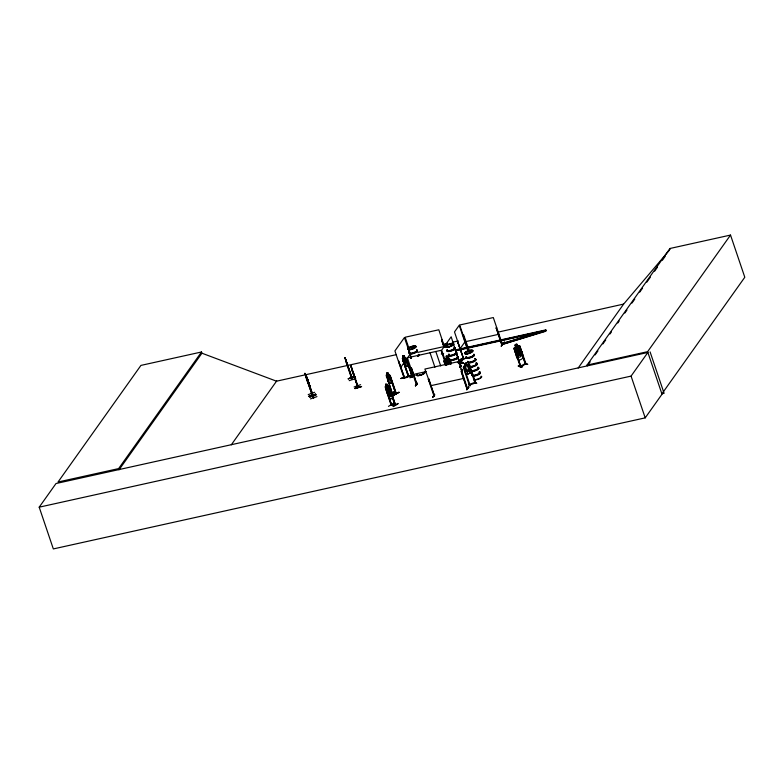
<?xml version="1.0" encoding="UTF-8"?>
<svg xmlns="http://www.w3.org/2000/svg" width="784" height="784" viewBox="0 0 784 784"><rect width="100%" height="100%" fill="white"/><g stroke="black" fill="none" stroke-linecap="round" stroke-linejoin="round"><path stroke-width="1.18" d="M502.044 343.931L502.466 344.392L501.711 344.646L545.635 330.917L545.458 330.397L501.77 343.715L545.448 330.799L545.811 329.907L545.987 330.427L545.625 331.318L501.701 344.637L496.174 327.839L501.927 344.637L502.397 344.411L493.312 317.559L459.669 325.007L468.548 351.252M518.449 366.314C529.964 369.068 510.884 363.551 521.458 367.206M415.422 385.904L417.088 383.141M415.353 385.64L417.127 383.102M432.935 397.165L434.679 394.666M468.45 384.131L470.028 385.983M390.853 379.525L390.716 381.122L389.432 381.044L388.188 379.358L386.532 372.782L387.962 372.831L389.55 375.683L395.763 393.803L395.989 393.186M450.379 364.452L450.526 362.845M390.069 390.961L389.913 392.578L388.57 392.519L387.296 390.853L385.718 384.229L386.414 386.287M391.461 394.93L391.294 396.557L389.942 396.518L388.668 394.852L387.365 391.01L387.855 390.354M400.947 378.476L407.259 377.065L400.908 378.437M404.436 377.467L403.956 377.79L394.92 350.918L404.426 337.551L411.365 358.043M459.297 362.149L454.397 346.989L460.1 363.894L459.894 363.276M402.398 358.513L402.643 357.749L405.847 358.023M447.566 364.354L445.704 358.837C447.88 358.347 445.185 353.917 446.929 358.259M445.753 358.866L446.008 358.102M385.434 386.287C384.327 387.541 387.561 385.022 388.825 386.453M404.436 377.506L398.517 360.836L404.446 377.476M446.674 364.903L441.686 350.154L451.182 336.787L459.845 363.943L463.442 362.786L460.159 363.531M411.139 349.252L410.796 349.399M412.707 347.018C410.943 347.096 414.638 346.234 412.776 346.969M412.658 346.959L413.413 346.724L412.933 346.489M448.732 346.528L448.448 346.93L449.154 346.744M450.467 344.509L449.957 344.588L450.878 344.421M450.653 344.382L451.182 344.107L450.026 344.421M467.597 353.682L467.813 353.535M469.734 351.046L469.42 351.33M467.97 353.476L467.842 353.76M469.43 351.154L463.667 335.033L463.099 335.16L468.489 351.34M469.253 351.144L470.263 350.909L469.792 351.252M515.813 351.732L515.294 352.702L515.764 351.673L520.321 349.615L521.184 350.076L520.282 349.693M519.831 346.146L518.979 345.705L514.441 347.684L513.971 348.713C516.558 352.761 515.725 364.736 523.144 357.896L523.026 355.573L519.802 346.136M514.49 347.743L514.039 348.704L520.321 366.667L519.998 366.099M465.137 365.697L463.285 367.216L469.371 385.238L469.283 384.591M516.333 349.047L518.293 348.165L516.303 349.037L517.028 351.105L516.372 352.271L517.675 356.103L519.204 357.308L521.027 356.485L521.448 354.397L520.155 350.566L518.939 350.321M519.018 345.636C516.499 348.057 517.94 341.638 514.99 345.048L515.715 347.116L515.029 348.272L516.323 352.104L517.861 353.31L519.694 352.486L520.115 350.409L518.822 346.567L517.607 346.322M457.709 342.118L463.609 358.778L457.787 342.01M468.077 351.585L459.248 325.242L454.495 331.926L463.52 358.807L459.963 363.815L463.344 358.288L462.119 358.553L459.15 362.737M460.257 359.572L466.627 358.112L460.316 359.513M466.598 358.082L460.286 359.464M411.208 358.268L407.856 347.694L409.64 352.251A4.361 1.225 -18.7 0 0 413.188 353.065A4.361 1.225 -18.7 0 0 416.853 350.017M408.611 347.371L409.179 347.243M403.966 377.751L404.26 377.035M407.259 377.065L400.84 378.603M441.617 340.138L442.245 339.923L441.617 340.138L443.95 347.038M446.018 365.079L441.02 350.34L407.376 357.788L416.402 384.65M415.5 385.944L417.245 383.445M433.973 395.989L428.319 379.201L428.897 379.074L434.414 395.891M428.897 379.074L428.26 379.28M446.449 364.952L445.057 360.13L446.831 364.678M463.667 335.033L463.04 335.248M434.062 395.861L434.601 395.744M434.532 395.763L424.889 369.048L458.532 361.6L467.538 388.56L466.931 388.688L461.335 371.959L461.962 371.743M496.684 327.79L496.115 327.918M466.774 388.247C467.627 386.982 467.803 389.099 466.98 388.59M466.852 389.668L468.852 387.12M466.784 389.726C472.105 381.259 462.972 395.067 468.871 387.139M503.651 343.108C495.39 353.368 510.433 334.396 501.887 345.577M501.486 345.342L503.24 342.863M501.564 345.685L503.338 343.118M39.2 507.179L56.007 483.532L647.878 352.457L631.071 376.104L39.2 507.179L53.332 548.927L645.203 417.862L662.019 394.215L647.613 351.673L730.521 235.073L744.8 277.252L661.902 393.862M201.517 351.987L140.934 365.403L58.036 482.013L118.619 468.597L201.517 351.987L201.929 353.202L276.527 381.191L396.126 354.701M201.929 353.202L119.031 469.812L118.619 468.597M231.29 444.822L276.723 380.916M400.575 367.618L403.966 362.845M406.68 359.023L410.081 354.25M443.822 361.571L445.194 359.64M444.185 361.747L445.557 359.817M444.361 362.267L445.733 360.336M460.149 348.625L464.902 341.942M460.512 361.581L462.295 359.082M578.19 368L623.633 304.094L669.409 250.194M590.136 361.894L587.294 365.873L587.03 365.099L669.938 248.489L730.521 235.073M595.095 354.917L597.927 350.928M602.886 343.951L605.718 339.962M609.972 333.984L611.393 331.995M617.763 323.018L619.184 321.028M624.848 313.051L626.975 310.062M631.933 303.085L634.775 299.096M639.734 292.128L642.566 288.14M646.82 282.162L650.357 277.173M654.611 271.195L657.443 267.207M662.402 260.229L665.244 256.241M403.603 357.876L403.143 358.523L404.446 362.355L405.691 364.041L406.974 364.119L407.102 362.522L404.211 355.838L404.907 357.896M526.064 364.001C526.299 362.12 522.634 367.392 520.145 366.647L519.87 366.069L520.517 365.863M525.398 364.295L519.812 347.567L525.633 364.286M446.988 358.219L446.517 358.876L449.075 364.384M465.216 365.716L464.393 366.804L465.696 370.636L467.303 371.881L469.253 371.136L469.743 369.097L468.45 365.266L467.235 364.893M345.979 360.238L352.555 379.476L351.34 377.604M305.731 376.908L311.748 393.646M312.659 396.175L313.874 397.743L306.319 375.928M313.061 396.204L304.947 373.311L312.287 395.322L311.326 393.352M357.2 385.924L358.121 387.6L350.752 365.609L352.212 369.225M357.622 385.934L351.604 369.176M388.825 386.385L395.616 405.112L391.128 405.083L385.483 388.345L386.042 388.266L391.481 405.093L390.883 404.436L391.49 404.348M394.744 404.603L395.352 404.485M394.95 405.21L388.766 387.12L387.149 384.287L385.669 384.268M392 393.529L396.381 393.676L390.285 375.712L389.599 374.948L386.336 374.781L392.314 393.411M392.431 392.853L392.186 392.96M405.847 357.955L412.619 376.702L408.248 376.565L408.356 375.801M392.392 393.568L386.198 375.477M408.895 376.467L402.819 359.738L408.288 376.565L408.827 376.447M395.587 393.176L396.106 393.068M412.629 346.802L412.854 346.479M412.845 346.499L412.649 346.714M448.83 346.499L449.173 346.714M448.958 346.744L448.458 346.851M467.146 364.903L468.646 364.335L469.577 364.834L475.682 382.857L469.322 385.16L469.116 384.542L475.339 382.19L475.741 382.817M405.749 377.868L410.796 374.997M391.51 393.725L394.479 391.706L391.441 393.45M388.482 406.386L393.48 403.241M469.528 351.399L470.243 351.085M312.042 394.695L312.199 395.146M416.186 384.14L416.755 384.013M502.201 343.774L501.505 344.039L502.191 343.872M387.09 388.227L388.541 388.266M390.275 390.393L386.904 390.216L386.639 390.932M387.786 390.275L386.845 390.246M389.285 390.295L390.981 391.069L393.098 398.615L392.794 396.616M389.53 387.129L395.45 405.21L395.067 404.466M389.746 388.511L395.401 405.21M388.286 394.47L387.041 392.51L388.276 394.538M391.588 394.705L391.392 392.647L391.588 394.705L388.227 394.568M394.989 404.662L391.422 404.632M391.598 404.534L395.41 404.505M392.97 406.249L397.9 403.417M450.937 363.727L449.232 359.003L448.301 358.288C447.488 353.496 447.056 358.974 449.281 358.268L451.496 363.649M445.704 358.837L447.684 364.55M447.507 364.648L446.174 360.101M448.066 364.57L446.557 360.121L447.889 364.668M402.349 358.474L408.631 376.585L402.643 359.836M403.476 357.837L402.839 355.75L404.211 355.838L402.78 355.779L403.544 357.906M406.377 360.072L406.925 359.993L406.377 360.072L412.413 376.81L406.749 360.091M388.658 374.889L387.884 372.929M389.54 374.977L392.363 383.268L389.119 383.062L387.962 380.995L389.178 383.033L392.363 383.268M408.346 364.256L408.67 366.246L408.346 364.207M386.943 376.761L386.385 376.83M390.295 376.967L395.793 393.784M412.012 376.232L408.572 376.124M408.748 376.026L412.433 376.075L411.835 376.183M409.905 377.829L415.255 375.291M391.343 393.754L394.548 391.99M399.017 392.294L393.764 395.175L398.821 392.265M399.027 392.314L393.764 395.175M351.379 377.849L345.734 361.159M312.306 394.636L311.552 393.264M411.296 349.331L410.796 349.488M472.556 366.804L472.125 366.912M501.76 344.548L501.77 343.715M502.309 344.509L502.054 343.911M433.709 395.303L434.356 395.136L433.856 395.254M467.529 388.55L466.764 388.08M469.116 384.542L469.734 384.327M475.408 382.269L475.173 383.043M515.715 347.116L514.441 347.684M515.029 349.703L514.49 349.948L515.117 349.742L520.743 366.481L515.117 349.742M519.812 347.567L520.439 347.361L519.9 347.606M524.849 363.423L527.779 364.384L525.104 363.335M464.52 363.668L466.49 362.933M463.775 366.206L468.665 364.354M465.441 366.402L467.401 365.658M466.745 370.234L468.695 369.499M466.578 374.399L471.4 372.567M475.388 382.18L475.006 383.004L469.391 366.304L469.969 366.089M475.075 381.945L476.78 383.415M469.41 385.111L469.91 384.944M525.721 363.443L520.684 365.981M354.613 376.31L348.184 378.829L354.701 376.585M348.194 378.858L354.672 376.526M349.203 380.652L355.74 378.466M352.32 379.544L344.901 357.592L345.421 358.69M345.558 359.846L345.47 359.248L346.195 360.63M345.538 359.797L345.401 359.278M345.901 360.209L346.214 360.914M346.175 360.571L346.45 361.512M305.593 375.526L305.446 375.007L306.172 376.389M305.878 375.967L312.943 396.047M307.828 379.77L307.416 378.868L310.288 387.139L308.788 383.572M348.204 366.951C351.007 374.664 345.019 358.817 348.204 367.559M351.448 367.667L358.386 387.512L357.426 385.542M308.288 382.778L308.955 384.621L308.347 382.719M351.467 367.804L351.32 367.275M308.249 383.288L307.387 381.073L308.886 384.64L308.239 383.229M351.751 368.235L352.3 369.538M309.513 385.836L310.288 387.139M353.329 373.321L354.829 376.888L354.074 375.046M308.21 394.626L314.668 392.274M309.033 396.077L315.697 394.234L309.053 396.116M309.151 396.41L315.687 394.215L309.2 396.508M316.06 394.93L309.523 397.125L316.04 394.862M316.971 396.616L310.474 398.909M360.601 384.679L354.113 386.963M354.907 388.345L361.571 386.502L354.927 388.394M412.266 347.038L412.962 346.998M391.432 405.093L385.287 386.992L391.677 404.946M412.404 376.79L406.543 359.974M416.902 384.621L411.384 367.814L417.039 384.581L416.461 384.719M453.142 360.013L452.946 360.111M460.071 363.286L463.344 362.933M459.728 363.502L463.246 362.59M623.545 304.104L497.781 332.191M442.764 344.372L447.546 343.314M452.329 342.255L458.307 340.932M417.784 352.388L444.469 346.479M465.324 341.716L498.957 334.258M455.68 349.87L545.811 329.907M455.337 350.35L545.458 330.397M455.857 350.389L540.058 331.74M542.43 331.22L545.987 330.427M441.284 354.025L443.656 353.506M455.514 350.879L545.635 330.917M467.078 352.006L465.059 352.712M413.031 374.487L426.153 371.587M430.543 385.748L464.187 378.3M587.03 365.099L647.613 351.673M661.97 393.774L664.097 393.294L650.083 351.889M352.124 378.946L351.565 377.525M357.337 386.032L351.683 369.333M357.916 386.992L357.2 385.62M313.296 397.086L313.62 397.841L306.279 375.84L306.652 376.751M466.999 388.668L461.394 371.871M351.693 377.78L352.545 379.466M311.63 393.529L312.414 395.048M313.747 397.566L313.267 397.106M313.58 397.851L312.659 395.871L313.659 397.106M396.057 393.823L390.501 377.094M385.738 384.336L387.129 384.356L387.766 386.443M388.237 394.499L391.579 394.597M398.184 403.701L393.323 406.592M446.165 356.132L447.625 356.171M446.233 356.201L447.546 356.269M445.949 358.141L449.281 358.337L451.408 363.462M445.998 360.199L446.557 360.121M392.49 393.029L395.949 393.196L392.314 393.127M392.598 393.45L392.392 392.843M521.732 351.595L521.84 353.917L517.205 355.965L515.862 354.241M518.988 345.626L519.89 346.097L526.064 364.099M468.636 364.413L469.518 364.883M389.207 390.393L390.167 391.098M463.756 368.509L464.334 368.294L469.998 385.003L469.645 384.336M465.137 372.714L466.558 374.507L471.488 372.635L471.429 370.322L471.409 372.586M515.901 354.192L517.254 355.887L521.772 353.868L521.654 351.614M350.752 365.609L351.203 366.451M351.438 367.137L351.271 366.716M353.359 372.782L350.82 365.589M345.372 358.582L345.587 359.111M346.273 361.718L347.194 363.413M347.234 364.227L347.508 364.756M355.025 388.678L361.561 386.492M304.878 373.341L305.564 374.87M307.504 378.907L306.779 377.525L306.867 378.123M305.907 376.144L306.191 376.673M307.24 378.662L307.524 379.191M307.21 379.975L307.485 380.505M308.543 382.504L308.818 383.033M307.289 378.505L307.671 379.476M309.513 385.228L310.219 387.169M352.927 371.969L353.917 374.419L353.515 373.066M347.077 363.943L348.067 366.402L347.665 365.04M308.396 382.22L309.376 384.67L308.974 383.317M307.054 379.691L308.043 382.151L307.642 380.789M669.938 248.489L670.202 249.263M631.071 376.104L645.203 417.862M545.448 330.799L545.625 331.318M517.636 346.332L516.95 344.176L515.078 345.087L515.803 347.155M469.949 373.194L466.519 362.825L464.422 363.619L467.999 373.939M451.329 363.747L449.977 360.287L451.114 363.629M444.518 346.91L438.815 329.78L405.171 337.228L408.944 348.361M441.676 340.05L444.009 346.949M445.949 365.168C444.646 358.837 442.578 359.023 445.381 365.295M435.816 351.487L440.716 365.961M430.034 352.771L434.934 367.245M429.25 381.298L429.426 381.828M344.97 357.563L352.467 379.309M455.661 352.584A4.292 1.205 -18.7 0 1 453.74 355.289A4.292 1.205 -18.7 0 1 448.801 355.24M455.612 352.29A4.361 1.225 -18.7 0 1 453.662 355.034A4.361 1.225 -18.7 0 1 448.654 354.985M457.601 356.495A4.292 1.205 -18.7 0 1 455.034 359.141A4.292 1.205 -18.7 0 1 449.967 359.523M449.947 359.464A4.292 1.205 -18.7 0 0 455.034 359.141A4.292 1.205 -18.7 0 0 457.621 356.553M457.493 356.259A4.273 1.196 -18.7 0 1 455.455 358.68A4.273 1.196 -18.7 0 1 450.006 359.493M457.562 356.348A4.302 1.205 -18.7 0 1 454.994 358.994A4.302 1.205 -18.7 0 1 449.889 359.317M454.054 347.684A4.361 1.225 -18.7 0 1 452.103 350.428A4.361 1.225 -18.7 0 1 447.096 350.379M456.043 351.879A4.292 1.205 -18.7 0 1 452.417 354.887A4.292 1.205 -18.7 0 1 448.958 354.035M454.103 347.978A4.292 1.205 -18.7 0 1 452.172 350.683A4.292 1.205 -18.7 0 1 447.233 350.634M456.18 352.124A4.361 1.225 -18.7 0 1 452.505 355.172A4.361 1.225 -18.7 0 1 448.997 354.309M454.622 347.518A4.361 1.225 -18.7 0 1 450.947 350.566A4.361 1.225 -18.7 0 1 447.439 349.703M454.475 347.273A4.292 1.205 -18.7 0 1 450.859 350.272A4.292 1.205 -18.7 0 1 447.399 349.429M460.747 365.785A4.292 1.205 -18.7 0 1 460.032 367.529M460.708 365.491A4.361 1.225 -18.7 0 1 459.983 367.265M461.413 369.578A4.292 1.205 -18.7 0 1 461.335 371.391M461.306 369.323A4.273 1.196 -18.7 0 1 461.227 371.136M458.248 357.416A4.273 1.196 -18.7 0 1 454.661 359.758A4.273 1.196 -18.7 0 1 450.241 360.179M457.729 356.945A4.273 1.196 -18.7 0 1 458.121 357.132M461.364 369.411A4.302 1.205 -18.7 0 1 461.286 371.234M457.68 356.7A4.302 1.205 -18.7 0 1 455.112 359.346A4.302 1.205 -18.7 0 1 450.006 359.68M459.14 360.885A4.361 1.225 -18.7 0 1 458.415 362.659M460.482 365.011A4.292 1.205 -18.7 0 1 459.767 366.765M459.189 361.179A4.292 1.205 -18.7 0 1 458.473 362.923M460.62 365.256A4.361 1.225 -18.7 0 1 459.894 367.03M459.061 360.65A4.361 1.225 -18.7 0 1 458.336 362.424M458.924 360.405A4.292 1.205 -18.7 0 1 457.356 362.62M475.427 359.454A4.292 1.205 -18.7 0 1 471.801 362.463A4.292 1.205 -18.7 0 1 468.342 361.61M475.388 359.16A4.361 1.225 -18.7 0 1 472.252 362.032A4.361 1.225 -18.7 0 1 467.783 361.787M476.094 363.237A4.292 1.205 -18.7 0 1 476.015 365.05A4.292 1.205 -18.7 0 1 470.233 366.814M475.986 362.992A4.273 1.196 -18.7 0 1 475.506 365.03A4.273 1.196 -18.7 0 1 469.528 366.481M473.83 354.554A4.361 1.225 -18.7 0 1 470.694 357.426A4.361 1.225 -18.7 0 1 466.215 357.181M475.565 358.866A4.292 1.205 -18.7 0 1 471.547 361.689A4.292 1.205 -18.7 0 1 467.666 361.277M474.526 358.611A4.292 1.205 -18.7 0 1 475.163 358.68M473.869 354.848A4.292 1.205 -18.7 0 1 470.243 357.857A4.292 1.205 -18.7 0 1 466.784 357.004M475.31 358.925A4.361 1.225 -18.7 0 1 472.174 361.796A4.361 1.225 -18.7 0 1 467.695 361.551M473.742 354.319A4.361 1.225 -18.7 0 1 470.616 357.19A4.361 1.225 -18.7 0 1 466.137 356.945M473.997 354.26A4.292 1.205 -18.7 0 1 469.979 357.083A4.292 1.205 -18.7 0 1 466.108 356.671M479.24 372.518A4.292 1.205 -18.7 0 1 477.309 375.232A4.292 1.205 -18.7 0 1 472.37 375.183M479.181 372.224A4.361 1.225 -18.7 0 1 477.231 374.977A4.361 1.225 -18.7 0 1 472.223 374.928M481.18 376.438A4.292 1.205 -18.7 0 1 477.554 379.446A4.292 1.205 -18.7 0 1 474.095 378.594M477.142 363.551A4.292 1.205 -18.7 0 1 475.182 365.569A4.292 1.205 -18.7 0 1 470.253 366.873M476.113 363.296A4.292 1.205 -18.7 0 1 476.75 363.364M481.072 376.202A4.273 1.196 -18.7 0 1 477.466 379.182A4.273 1.196 -18.7 0 1 474.036 378.339M476.858 363.747A4.273 1.196 -18.7 0 1 475.29 365.942A4.273 1.196 -18.7 0 1 469.763 367.167M477.623 367.618A4.361 1.225 -18.7 0 1 477.544 369.46A4.361 1.225 -18.7 0 1 471.684 371.253M479.612 371.812A4.292 1.205 -18.7 0 1 475.986 374.821A4.292 1.205 -18.7 0 1 472.527 373.978M477.672 367.912A4.292 1.205 -18.7 0 1 477.593 369.725A4.292 1.205 -18.7 0 1 471.811 371.489M479.102 371.988A4.361 1.225 -18.7 0 1 479.269 373.674A4.361 1.225 -18.7 0 1 473.712 375.595A4.361 1.225 -18.7 0 1 472.576 374.252M477.544 367.382A4.361 1.225 -18.7 0 1 477.466 369.225A4.361 1.225 -18.7 0 1 471.605 371.008M478.054 367.206A4.292 1.205 -18.7 0 1 476.476 369.421A4.292 1.205 -18.7 0 1 470.919 370.656M418.499 354.868A4.361 1.225 -18.7 0 1 418.872 355.73M410.738 357.876A4.361 1.225 -18.7 0 1 411.316 357.053M418.538 355.162A4.292 1.205 -18.7 0 1 419.058 355.632M416.941 350.262A4.361 1.225 -18.7 0 1 413.266 353.31A4.361 1.225 -18.7 0 1 409.758 352.447M418.274 354.388A4.292 1.205 -18.7 0 1 417.558 356.132M411.139 357.827A4.292 1.205 -18.7 0 1 411.198 356.544M416.98 350.546A4.292 1.205 -18.7 0 1 413.893 353.378A4.292 1.205 -18.7 0 1 409.473 353.143M418.421 354.633A4.361 1.225 -18.7 0 1 418.793 355.495M418.362 355.936A4.361 1.225 -18.7 0 1 417.686 356.406M410.777 357.935A4.361 1.225 -18.7 0 1 411.237 356.818M416.716 349.782A4.292 1.205 -18.7 0 1 413.09 352.78A4.292 1.205 -18.7 0 1 409.64 351.938M424.683 372.322A4.292 1.205 -18.7 0 1 421.194 374.968A4.292 1.205 -18.7 0 1 416.637 375.124A4.292 1.205 -18.7 0 0 421.194 374.968A4.292 1.205 -18.7 0 0 424.683 372.341M424.575 372.086A4.273 1.196 -18.7 0 1 420.577 374.889A4.273 1.196 -18.7 0 1 416.725 374.478M424.644 372.184A4.302 1.205 -18.7 0 1 420.616 375.007A4.302 1.205 -18.7 0 1 416.725 374.595M519.9 350.722L519.42 353.555C523.026 354.838 520.909 357.171 519.165 354.201L518.155 356.955L518.626 353.937L516.597 352.222L517.224 351.869L518.881 353.27L519.273 350.938L519.9 350.722M389.775 393.803L389.285 395.802L389.344 393.362L387.639 391.049L389.354 390.932L388.051 387.09L386.718 387.041L388.041 390.961L389.442 391.079L390.736 394.911L389.383 394.871L388.1 391L389.491 392.892L390.05 391.049L389.932 393.362L391.706 395.842L389.775 393.803M432.65 397.243L434.62 394.362L432.67 397.233M410.816 367.941L411.326 367.892L410.816 367.941M388.501 396.449L389.638 398.537L393.039 398.644L389.648 398.468L388.501 396.449M404.27 363.962L405.377 366.069L408.611 366.275L405.436 366.04L404.309 363.952M518.038 348.753L516.862 349.282L517.097 349.968L518.273 349.439L518.038 348.753M519.175 351.007L517.352 351.83L518.645 355.662L520.478 354.838L519.175 351.007M516.705 344.754L515.519 345.283L515.754 345.969L516.93 345.44L516.705 344.754M517.842 347.008L516.009 347.831L517.303 351.663L519.135 350.85L517.842 347.008M466.245 363.394L464.981 363.874L465.216 364.56L466.47 364.08L466.245 363.394M306.152 376.32L306.417 377.271L306.152 376.32M388.394 388.668L387.521 388.648L387.757 389.325L388.619 389.354L388.394 388.668M387.002 384.689L386.149 384.66L386.375 385.336L387.237 385.375L387.002 384.689M447.488 356.563L446.635 356.524L446.87 357.21L447.713 357.249L447.488 356.563M448.526 358.974L447.213 358.905L448.517 362.747L449.83 362.806L448.526 358.974M404.074 356.23L403.25 356.181L403.486 356.867L404.309 356.916L404.074 356.23M405.122 358.641L403.829 358.562L405.132 362.404L406.416 362.482L405.122 358.641M387.825 373.233L387.002 373.174L387.227 373.86L388.06 373.919L387.825 373.233M388.864 375.644L387.58 375.565L388.874 379.397L390.167 379.476L388.864 375.644M447.507 346.861A4.292 1.205 -18.7 0 0 453.691 343.872A4.292 1.205 -18.7 0 0 447.605 344.637A4.292 1.205 -18.7 0 0 447.507 346.861M447.654 347.243A4.273 1.196 -18.7 0 0 453.799 344.284A4.273 1.196 -18.7 0 0 447.752 345.038A4.273 1.196 -18.7 0 0 447.654 347.243M447.566 347.028A4.302 1.205 -18.7 0 0 453.75 344.039A4.302 1.205 -18.7 0 0 447.654 344.803A4.302 1.205 -18.7 0 0 447.566 347.028M466.637 353.662A4.292 1.205 -18.7 0 0 472.821 350.683A4.292 1.205 -18.7 0 0 466.735 351.438A4.292 1.205 -18.7 0 0 466.637 353.662A4.292 1.205 -18.7 0 0 472.821 350.703A4.292 1.205 -18.7 0 0 466.735 351.457A4.292 1.205 -18.7 0 0 466.647 353.682M466.784 354.045A4.273 1.196 -18.7 0 0 472.928 351.085A4.273 1.196 -18.7 0 0 466.882 351.84A4.273 1.196 -18.7 0 0 466.784 354.045M409.748 349.36A4.292 1.205 -18.7 0 0 415.932 346.381A4.292 1.205 -18.7 0 0 409.846 347.136A4.292 1.205 -18.7 0 0 409.748 349.36M409.895 349.752A4.273 1.196 -18.7 0 0 416.039 346.793A4.273 1.196 -18.7 0 0 409.993 347.537A4.273 1.196 -18.7 0 0 409.895 349.752M409.797 349.537A4.302 1.205 -18.7 0 0 415.99 346.548A4.302 1.205 -18.7 0 0 409.895 347.312A4.302 1.205 -18.7 0 0 409.797 349.537"/></g></svg>
